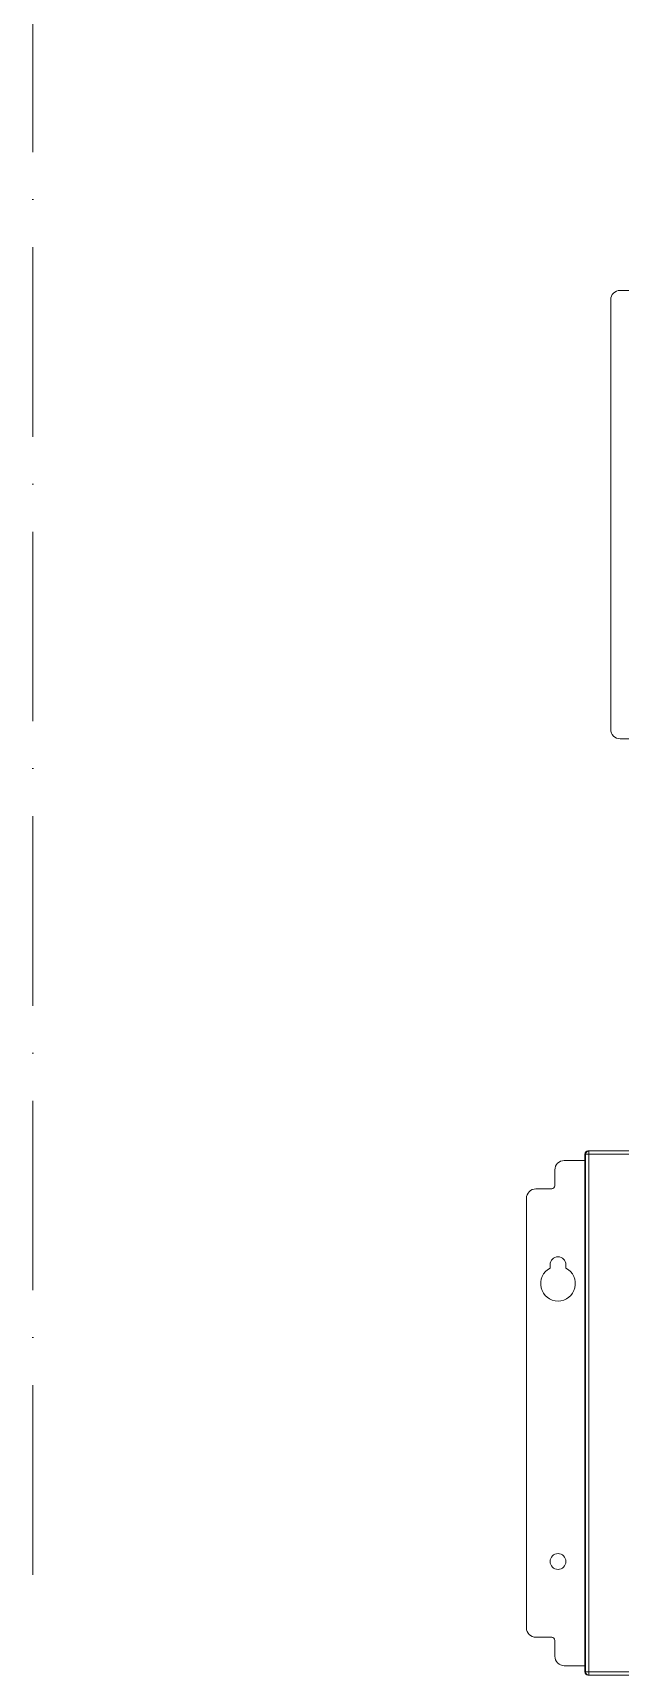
# Model space of a CAD drawing. Header units: millimetres. Extents: x 33157 to 59611, y -29750 to 1750.
# Drawn here: x 54607 to 54793, y -4363 to -3843 of the extents above; entities that cross this region are included whole.
import ezdxf

# ---------------------------------------------------------------- set-up
doc = ezdxf.new("R2010")
doc.units = ezdxf.units.MM
doc.linetypes.add('ACAD_ISO10W100', pattern=[18, 12, -3, 0, -3])
doc.layers.get('0').update_dxf_attribs({"lineweight": 18})
doc.layers.add('YOUCEGUDINGEDXF_CONTINUOUS_LINE', color=7, linetype='Continuous', lineweight=18)
doc.layers.add('细实线', color=7, linetype='Continuous', lineweight=20)

msp = doc.modelspace()

# ---------------------------------------------------------------- linework, layer by layer
at = {"lineweight": 9}
for p, q in [((54782.77, -4196.65), (54782.77, -4362.65)), ((54781.51, -4197.65), (54781.51, -4361.65)), ((54781.77, -4197.65), (54781.77, -4361.65))]:
    msp.add_line(p, q, dxfattribs=at)
for points, knots in [([(54782.51, -4196.65), (54782.24, -4196.65), (54781.99, -4196.76), (54781.8, -4196.95), (54781.61, -4197.14), (54781.51, -4197.39), (54781.51, -4197.65)], [0, 0, 0, 0, 177887.034084, 177887.034084, 177887.034084, 355774.068168, 355774.068168, 355774.068168, 355774.068168]), ([(54781.51, -4361.65), (54781.51, -4361.92), (54781.61, -4362.17), (54781.8, -4362.36), (54781.99, -4362.55), (54782.24, -4362.65), (54782.51, -4362.65)], [0, 0, 0, 0, 178172.31489, 178172.31489, 178172.31489, 356344.62978, 356344.62978, 356344.62978, 356344.62978]), ([(54781.77, -4361.65), (54781.77, -4361.92), (54781.88, -4362.17), (54782.06, -4362.36), (54782.25, -4362.55), (54782.51, -4362.65), (54782.77, -4362.65)], [0, 0, 0, 0, 178173.139947, 178173.139947, 178173.139947, 356346.279893, 356346.279893, 356346.279893, 356346.279893])]:
    msp.add_open_spline(points, degree=3, knots=knots, dxfattribs=at)
for points in [[(54782.39, -4196.73), (54782.02, -4196.89), (54781.77, -4197.25), (54781.77, -4197.65)], [(54820.39, -4196.65), (54820.39, -4196.65), (54782.51, -4196.65), (54782.51, -4196.65)], [(54782.77, -4196.65), (54782.64, -4196.65), (54782.51, -4196.68), (54782.39, -4196.73)], [(54807.09, -4197.65), (54807.09, -4197.65), (54781.51, -4197.65), (54781.51, -4197.65)], [(54807.09, -4361.65), (54807.09, -4361.65), (54781.51, -4361.65), (54781.51, -4361.65)], [(54820.39, -4362.65), (54820.39, -4362.65), (54782.51, -4362.65), (54782.51, -4362.65)]]:
    msp.add_open_spline(points, degree=3, dxfattribs=at)
at = {"layer": 'YOUCEGUDINGEDXF_CONTINUOUS_LINE', "color": 7, "linetype": 'Continuous'}
for p, q in [((54792.71, -3924.11), (54797.71, -3924.11)), ((54789.71, -4063.11), (54789.71, -3927.11)), ((54792.71, -4066.11), (54797.71, -4066.11)), ((54775.01, -4199.66), (54781.51, -4199.66)), ((54772.01, -4202.66), (54772.01, -4207.66)), ((54763.01, -4347.66), (54763.01, -4211.66)), ((54766.01, -4208.66), (54771.01, -4208.66)), ((54770.51, -4232.66), (54770.51, -4233.76)), ((54775.51, -4233.76), (54775.51, -4232.66)), ((54766.01, -4350.66), (54771.01, -4350.66)), ((54772.01, -4356.66), (54772.01, -4351.66)), ((54781.51, -4359.66), (54775.01, -4359.66))]:
    msp.add_line(p, q, dxfattribs=at)
msp.add_circle((54773.01, -4326.66), 2.5, dxfattribs=at)
for centre, radius, start, end in [((54792.71, -3927.11), 3, 90, 180), ((54792.71, -4063.11), 3, 180, 270), ((54775.01, -4202.66), 3, 90, 180), ((54771.01, -4207.66), 1, 270, 0), ((54766.01, -4211.66), 3, 90, 180), ((54773.01, -4238.66), 5.5, 117.0357, 62.9643), ((54773.01, -4232.66), 2.5, 0, 180), ((54766.01, -4347.66), 3, 180, 270), ((54771.01, -4351.66), 1, 0, 90), ((54775.01, -4356.66), 3, 180, 270)]:
    msp.add_arc(centre, radius, start, end, dxfattribs=at)
at = {"layer": '细实线', "linetype": 'ACAD_ISO10W100', "ltscale": 5}
msp.add_line((54606.56, -3009.45), (54606.56, -4334.75), dxfattribs=at)

doc.saveas('drawing.dxf')
